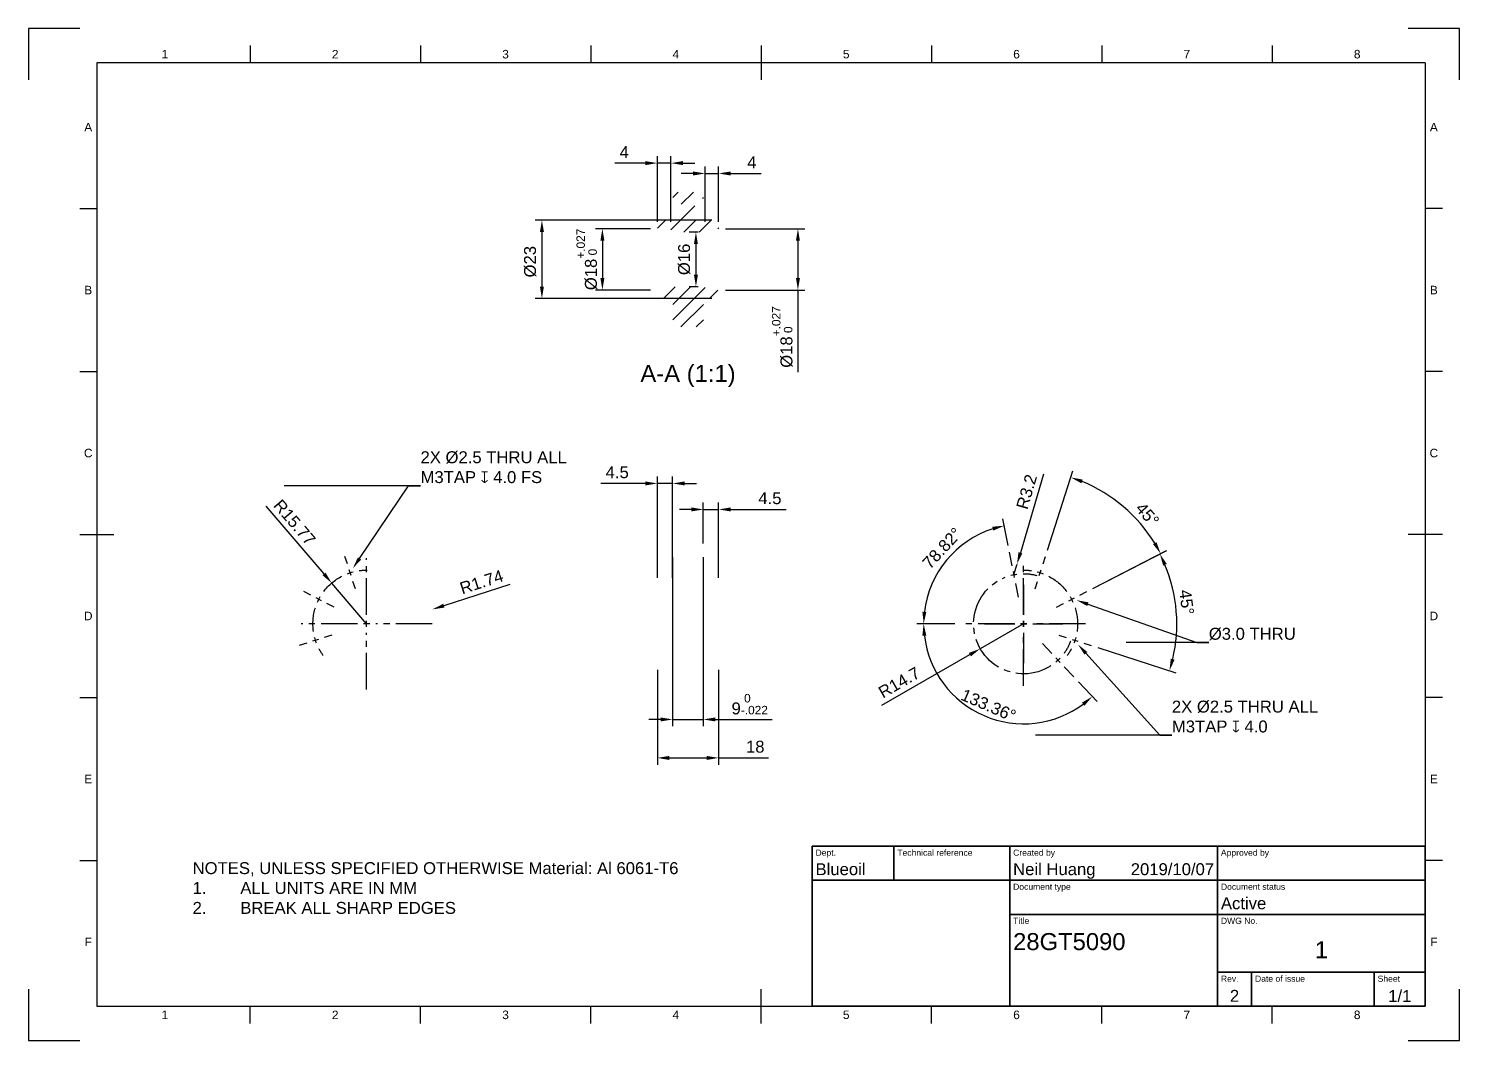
# Paper-space layout 'Sheet1' of a CAD drawing. Header units: millimetres. Extents: x 0 to 420, y 0 to 297.
import ezdxf
from ezdxf import colors
from ezdxf.entities.mleader import LeaderData, LeaderLine
from ezdxf.enums import TextEntityAlignment as Align
from ezdxf.math import Vec2, Vec3

# ---------------------------------------------------------------- set-up
doc = ezdxf.new("R2010")
doc.units = ezdxf.units.MM
doc.header["$LTSCALE"] = 0.75
doc.linetypes.add('CENTER2', pattern=[28.575, 19.05, -3.175, 3.175, -3.175])
for name, color, linetype, lineweight in [('Annotations', 7, 'Continuous', 25), ('Border', 7, 'Continuous', 25), ('Center Lines', 7, 'CENTER2', 25), ('Dimensions', 7, 'Continuous', 25), ('TitleBlock', 7, 'Continuous', 35), ('ハッチング', 7, 'Continuous', 25), ('注釈', 7, 'Continuous', 25)]:
    doc.layers.add(name, color=color, linetype=linetype, lineweight=lineweight)
doc.styles.add('FusionTitle', font='Arial Unicode.ttf')
doc.styles.get("Standard").update_dxf_attribs({"font": 'Arial.ttf'})
doc.dimstyles.new('ISO-25', dxfattribs={"dimtxt": 3.5, "dimasz": 3.5, "dimexe": 2, "dimexo": 2, "dimgap": 1.5, "dimtad": 1, "dimzin": 12, "dimdsep": 46, "dimtxsty": 'Standard', "dimcen": 0, "dimclrd": 256, "dimclre": 256, "dimclrt": 256, "dimazin": 3, "dimtp": 0.1, "dimtm": 0.1, "dimtfac": 0.714, "dimtmove": 0, "dimatfit": 3, "dimfxl": 1, "dimtzin": 12, "dimarcsym": 0})

# ---------------------------------------------------------------- blocks, each defined once
blk = doc.blocks.new('ISO_TITLEBLOCK')
at = {"layer": 'TitleBlock'}
for p, q in [((0, 47), (-180, 47)), ((-180, 47), (-180, 0)), ((-156, 37), (-156, 47)), ((-122, 0), (-122, 47)), ((-61, 0), (-61, 47)), ((0, 0), (0, 47)), ((-180, 37), (0, 37)), ((-122, 27), (0, 27)), ((-61, 10), (0, 10)), ((-51, 0), (-51, 10)), ((-15, 0), (-15, 10)), ((-180, 0), (0, 0))]:
    blk.add_line(p, q, dxfattribs=at)
at = {"layer": 'TitleBlock', "style": 'FusionTitle'}
for s, p in [('Dept.', (-179, 46)), ('Technical reference', (-155, 46)), ('Created by', (-121, 46)), ('Approved by', (-60, 46)), ('Document type', (-121, 36)), ('Document status', (-60, 36)), ('Title', (-121, 26)), ('DWG No.', (-60, 26)), ('Rev.', (-60, 9)), ('Date of issue', (-50, 9)), ('Sheet', (-14, 9))]:
    blk.add_text(s, height=1.8, dxfattribs=at).set_placement(p, align=Align.TOP_LEFT)
for tag, p, height in [('DEPT', (-179, 38.5), 3.5), ('TECHNICAL_REFERENCE', (-155, 38.5), 3.5), ('CREATED_BY', (-121, 38.5), 3.5), ('APPROVED_BY', (-60, 38.5), 3.5), ('DOCUMENT_TYPE', (-121, 28.5), 3.5), ('DOCUMENT_STATUS', (-60, 28.5), 3.5), ('TITLE_1', (-121, 16.5), 5), ('TITLE_2', (-121, 9), 5), ('TITLE_3', (-121, 1.5), 5), ('DATE_OF_ISSUE', (-50, 1.5), 3.5)]:
    blk.add_attdef(tag, p, '', height=height, dxfattribs=at)
for tag, p in [('CREATED_DATE', (-62, 38.5)), ('APPROVED_DATE', (-1, 38.5))]:
    blk.add_attdef(tag, text='', height=3.5, dxfattribs=at).set_placement(p, align=Align.RIGHT)
for tag, height, p in [('DRAWING_NUMBER', 5, (-30.5, 16.6)), ('REV', 3.5, (-56, 3.1)), ('SHEET', 3.5, (-7.5, 3.1))]:
    blk.add_attdef(tag, text='', height=height, dxfattribs=at).set_placement(p, align=Align.MIDDLE)
blk = doc.blocks.new('*D21')
at = {"layer": 'Defpoints', "color": 0, "transparency": 16777216}
for p in [(189.06, 143.89), (198.06, 143.89), (198.06, 94.21)]:
    blk.add_point(p, dxfattribs=at)
at = {"layer": 'Dimensions', "lineweight": -2, "transparency": 16777216}
for p, q in [((189.06, 141.89), (189.06, 92.21)), ((198.06, 141.89), (198.06, 92.21)), ((185.56, 94.21), (182.06, 94.21)), ((189.06, 94.21), (198.06, 94.21)), ((201.56, 94.21), (218.28, 94.21))]:
    blk.add_line(p, q, dxfattribs=at)
at = {"layer": 'Dimensions', "transparency": 16777216}
for points in [[(185.56, 94.79), (185.56, 93.62), (189.06, 94.21)], [(201.56, 94.79), (201.56, 93.62), (198.06, 94.21)]]:
    blk.add_solid(points, dxfattribs=at)
at = {"layer": 'Dimensions', "transparency": 16777216, "insert": (211.68, 98.67), "char_height": 3.5, "attachment_point": 5}
blk.add_mtext('9{\\H0.714x;\\S 0^ -.022;}', dxfattribs=at)
blk = doc.blocks.new('*D22')
at = {"layer": 'Defpoints', "color": 0, "transparency": 16777216}
for p in [(184.56, 110.79), (202.56, 110.79), (184.56, 82.92)]:
    blk.add_point(p, dxfattribs=at)
at = {"layer": 'Dimensions', "lineweight": -2, "transparency": 16777216}
for p, q in [((184.56, 108.79), (184.56, 80.92)), ((202.56, 108.79), (202.56, 80.92)), ((188.06, 82.92), (199.06, 82.92)), ((202.56, 82.92), (217.16, 82.92))]:
    blk.add_line(p, q, dxfattribs=at)
at = {"layer": 'Dimensions', "transparency": 16777216}
for points in [[(188.06, 83.5), (188.06, 82.33), (184.56, 82.92)], [(199.06, 83.5), (199.06, 82.33), (202.56, 82.92)]]:
    blk.add_solid(points, dxfattribs=at)
at = {"layer": 'Dimensions', "transparency": 16777216, "insert": (213.3, 86.19), "char_height": 3.5, "attachment_point": 5}
blk.add_mtext('18', dxfattribs=at)
blk = doc.blocks.new('*U25')
at = {"layer": 'Center Lines', "color": 0, "ltscale": 0.75, "transparency": 16777216}
for p, q in [((0, 2.68), (0, 11.5)), ((-11.5, 0), (-2.68, 0)), ((2.68, 0), (11.5, 0)), ((0, -11.5), (0, -2.68))]:
    blk.add_line(p, q, dxfattribs=at)
at = {"layer": 'Center Lines', "color": 0, "linetype": 'Continuous', "ltscale": 0.75, "transparency": 16777216}
for p, q in [((-0.89, 0), (0.89, 0)), ((0, -0.89), (0, 0.89))]:
    blk.add_line(p, q, dxfattribs=at)
blk = doc.blocks.new('*U27')
at = {"layer": 'Center Lines', "color": 0, "ltscale": 0.75, "transparency": 16777216}
for p, q in [((5.65, 17.57), (6.36, 19.78)), ((3.3, 10.26), (4.01, 12.47))]:
    blk.add_line(p, q, dxfattribs=at)
at = {"layer": 'Center Lines', "color": 0, "linetype": 'Continuous', "ltscale": 0.75, "transparency": 16777216}
blk.add_line((4.55, 14.17), (5.1, 15.87), dxfattribs=at)
at = {"layer": 'Center Lines', "color": 0, "ltscale": 0.75, "transparency": 16777216, "extrusion": (0, 0, -1)}
blk.add_arc((0, 0), 15.77, 89.5777, 98.0737, dxfattribs=at)
at = {"layer": 'Center Lines', "color": 0, "linetype": 'Continuous', "ltscale": 0.75, "transparency": 16777216, "extrusion": (0, 0, -1)}
blk.add_arc((0, 0), 15.77, 104.572, 111.0598, dxfattribs=at)
blk = doc.blocks.new('*U28')
at = {"layer": 'Center Lines', "color": 0, "ltscale": 0.75, "transparency": 16777216}
for p, q in [((16.41, 8.43), (18.48, 9.49)), ((9.58, 4.92), (11.65, 5.98))]:
    blk.add_line(p, q, dxfattribs=at)
at = {"layer": 'Center Lines', "color": 0, "linetype": 'Continuous', "ltscale": 0.75, "transparency": 16777216}
blk.add_line((13.24, 6.8), (14.83, 7.61), dxfattribs=at)
at = {"layer": 'Center Lines', "color": 0, "linetype": 'Continuous', "ltscale": 0.75, "transparency": 16777216, "extrusion": (0, 0, -1)}
blk.add_arc((0, 0), 15.77, 149.572, 156.0598, dxfattribs=at)
blk = doc.blocks.new('*U29')
at = {"layer": 'Center Lines', "color": 0, "ltscale": 0.75, "transparency": 16777216}
for p, q in [((10.26, -3.3), (12.47, -4.01)), ((17.57, -5.65), (19.78, -6.36))]:
    blk.add_line(p, q, dxfattribs=at)
at = {"layer": 'Center Lines', "color": 0, "linetype": 'Continuous', "ltscale": 0.75, "transparency": 16777216}
blk.add_line((14.17, -4.55), (15.87, -5.1), dxfattribs=at)
at = {"layer": 'Center Lines', "color": 0, "linetype": 'Continuous', "ltscale": 0.75, "transparency": 16777216, "extrusion": (0, 0, -1)}
blk.add_arc((0, 0), 15.77, 194.572, 201.0598, dxfattribs=at)
at = {"layer": 'Center Lines', "color": 0, "ltscale": 0.75, "transparency": 16777216, "extrusion": (0, 0, -1)}
blk.add_arc((0, 0), 15.77, 207.5581, 216.0541, dxfattribs=at)
blk = doc.blocks.new('*U26')
at = {"layer": 'Center Lines', "color": 0, "ltscale": 0.75, "transparency": 16777216, "extrusion": (0, 0, -1)}
for start, end in [(117.5581, 143.0737), (162.5581, 188.0737)]:
    blk.add_arc((0, 0), 15.77, start, end, dxfattribs=at)
at = {"layer": 'Center Lines', "color": 0, "ltscale": 0.75, "transparency": 16777216}
for name in ['*U27', '*U28', '*U29']:
    blk.add_blockref(name, (0, 0), dxfattribs=at)
blk = doc.blocks.new('*D30')
at = {"layer": 'Defpoints', "color": 0, "transparency": 16777216}
for p in [(316.61, 160.22), (297.78, 139.84), (298.5, 142.05), (308.55, 130.7), (310.62, 131.76)]:
    blk.add_point(p, dxfattribs=at)
at = {"layer": 'Dimensions', "lineweight": -2, "transparency": 16777216}
for p, q in [((299.11, 143.95), (306.57, 167.16)), ((312.4, 132.68), (334.08, 143.81))]:
    blk.add_line(p, q, dxfattribs=at)
blk.add_arc((292.14, 122.27), 45.15, 31.6267, 67.7415, dxfattribs=at)
at = {"layer": 'Dimensions', "transparency": 16777216}
for points in [[(309.04, 163.51), (309.44, 164.61), (305.95, 165.26)], [(331.09, 146.23), (330.08, 145.66), (332.3, 142.9)]]:
    blk.add_solid(points, dxfattribs=at)
at = {"layer": 'Dimensions', "transparency": 16777216, "insert": (328.41, 154.38), "char_height": 3.5, "attachment_point": 5, "rotation": 311.5224}
blk.add_mtext('45°', dxfattribs=at)
blk = doc.blocks.new('*D31')
at = {"layer": 'Defpoints', "color": 0, "transparency": 16777216}
for p in [(308.55, 130.7), (310.62, 131.76), (337, 120.07), (309.71, 116.63), (311.92, 115.92)]:
    blk.add_point(p, dxfattribs=at)
at = {"layer": 'Dimensions', "lineweight": -2, "transparency": 16777216}
for p, q in [((312.4, 132.68), (333.87, 143.71)), ((313.82, 115.3), (336.81, 107.92))]:
    blk.add_line(p, q, dxfattribs=at)
blk.add_arc((292.14, 122.27), 44.92, 346.6498, 22.7184, dxfattribs=at)
at = {"layer": 'Dimensions', "transparency": 16777216}
for points in [[(333.04, 139.37), (334.1, 139.87), (332.09, 142.79)], [(336.4, 111.74), (335.28, 112.06), (334.9, 108.53)]]:
    blk.add_solid(points, dxfattribs=at)
at = {"layer": 'Dimensions', "transparency": 16777216, "insert": (339.92, 128.64), "char_height": 3.5, "attachment_point": 5, "rotation": 277.5956}
blk.add_mtext('45°', dxfattribs=at)
blk = doc.blocks.new('*U33')
at = {"layer": 'Center Lines', "color": 0, "ltscale": 0.75, "transparency": 16777216}
for p, q in [((-3.37, 17.05), (-4.15, 20.99)), ((-1.55, 7.85), (-2.33, 11.79))]:
    blk.add_line(p, q, dxfattribs=at)
at = {"layer": 'Center Lines', "color": 0, "linetype": 'Continuous', "ltscale": 0.75, "transparency": 16777216}
blk.add_line((-2.68, 13.54), (-3.02, 15.3), dxfattribs=at)
at = {"layer": 'Center Lines', "color": 0, "linetype": 'Continuous', "ltscale": 0.75, "transparency": 16777216, "extrusion": (0, 0, -1)}
blk.add_arc((0, 0), 14.7, 75.3361, 82.2981, dxfattribs=at)
at = {"layer": 'Center Lines', "color": 0, "ltscale": 0.75, "transparency": 16777216, "extrusion": (0, 0, -1)}
blk.add_arc((0, 0), 14.7, 89.2731, 105.163, dxfattribs=at)
blk = doc.blocks.new('*U34')
at = {"layer": 'Center Lines', "color": 0, "ltscale": 0.75, "transparency": 16777216}
for p, q in [((5.49, -5.82), (8.25, -8.74)), ((11.93, -12.63), (14.69, -15.56))]:
    blk.add_line(p, q, dxfattribs=at)
at = {"layer": 'Center Lines', "color": 0, "linetype": 'Continuous', "ltscale": 0.75, "transparency": 16777216}
blk.add_line((9.48, -10.04), (10.71, -11.34), dxfattribs=at)
at = {"layer": 'Center Lines', "color": 0, "ltscale": 0.75, "transparency": 16777216, "extrusion": (0, 0, -1)}
blk.add_arc((0, 0), 14.7, 200.2899, 216.1798, dxfattribs=at)
at = {"layer": 'Center Lines', "color": 0, "linetype": 'Continuous', "ltscale": 0.75, "transparency": 16777216, "extrusion": (0, 0, -1)}
blk.add_arc((0, 0), 14.7, 223.1548, 230.1168, dxfattribs=at)
blk = doc.blocks.new('*U36')
at = {"layer": 'Center Lines', "color": 0, "ltscale": 0.75, "transparency": 16777216}
for p, q in [((0, 2.68), (0, 18.2)), ((-2.68, 0), (-18.2, 0)), ((18.2, 0), (2.68, 0)), ((0, -18.2), (0, -2.68))]:
    blk.add_line(p, q, dxfattribs=at)
at = {"layer": 'Center Lines', "color": 0, "linetype": 'Continuous', "ltscale": 0.75, "transparency": 16777216}
for p, q in [((0.89, 0), (-0.89, 0)), ((0, -0.89), (0, 0.89))]:
    blk.add_line(p, q, dxfattribs=at)
blk = doc.blocks.new('*U32')
at = {"layer": 'Center Lines', "color": 0, "ltscale": 0.75, "transparency": 16777216, "extrusion": (0, 0, -1)}
blk.add_arc((0, 0), 14.7, 237.0918, 68.3611, dxfattribs=at)
at = {"layer": 'Center Lines', "color": 0, "ltscale": 0.75, "transparency": 16777216}
for name in ['*U36', '*U33', '*U34']:
    blk.add_blockref(name, (0, 0), dxfattribs=at)
blk = doc.blocks.new('*D35')
at = {"layer": 'Defpoints', "color": 0, "transparency": 16777216}
for p in [(292.09, 122.29), (279.34, 114.97)]:
    blk.add_point(p, dxfattribs=at)
at = {"layer": 'Dimensions', "lineweight": -2, "transparency": 16777216}
for p, q in [((292.09, 122.29), (279.34, 114.97)), ((250.47, 98.4), (276.31, 113.23))]:
    blk.add_line(p, q, dxfattribs=at)
at = {"layer": 'Dimensions', "transparency": 16777216}
blk.add_solid([(276.02, 113.74), (276.6, 112.73), (279.34, 114.97)], dxfattribs=at)
at = {"layer": 'Dimensions', "transparency": 16777216, "insert": (255.56, 105.07), "char_height": 3.5, "attachment_point": 5, "rotation": 29.8561}
blk.add_mtext('R14.7', dxfattribs=at)
blk = doc.blocks.new('*D37')
at = {"layer": 'Defpoints', "color": 0, "transparency": 16777216}
for p in [(287.94, 143.29), (288.72, 139.34), (265.77, 135.28), (273.89, 122.29), (289.41, 122.29)]:
    blk.add_point(p, dxfattribs=at)
at = {"layer": 'Dimensions', "lineweight": -2, "transparency": 16777216}
for p, q in [((287.55, 145.25), (286.01, 153.05)), ((271.89, 122.29), (260.74, 122.29))]:
    blk.add_line(p, q, dxfattribs=at)
blk.add_arc((292.09, 122.29), 29.35, 108.0194, 173.1635, dxfattribs=at)
at = {"layer": 'Dimensions', "transparency": 16777216}
for points in [[(282.87, 150.77), (283.16, 149.64), (286.4, 151.09)], [(263.53, 125.75), (262.37, 125.82), (262.74, 122.29)]]:
    blk.add_solid(points, dxfattribs=at)
at = {"layer": 'Dimensions', "transparency": 16777216, "insert": (268.16, 144.49), "char_height": 3.5, "attachment_point": 5, "rotation": 47.1443}
blk.add_mtext('78.82°', dxfattribs=at)
blk = doc.blocks.new('*D38')
at = {"layer": 'Defpoints', "color": 0, "transparency": 16777216}
for p in [(273.89, 122.29), (289.41, 122.29), (304.02, 109.66), (306.79, 106.73), (271.13, 101.73)]:
    blk.add_point(p, dxfattribs=at)
at = {"layer": 'Dimensions', "lineweight": -2, "transparency": 16777216}
for p, q in [((271.89, 122.29), (260.73, 122.29)), ((308.16, 105.28), (313.63, 99.49))]:
    blk.add_line(p, q, dxfattribs=at)
blk.add_arc((292.09, 122.29), 29.36, 186.8333, 306.5309, dxfattribs=at)
at = {"layer": 'Dimensions', "transparency": 16777216}
for points in [[(262.35, 118.76), (263.52, 118.83), (262.73, 122.29)], [(309.2, 99.14), (309.95, 98.25), (312.25, 100.94)]]:
    blk.add_solid(points, dxfattribs=at)
at = {"layer": 'Dimensions', "transparency": 16777216, "insert": (281.77, 98.35), "char_height": 3.5, "attachment_point": 5, "rotation": 336.6821}
blk.add_mtext('133.36°', dxfattribs=at)
blk = doc.blocks.new('*D39')
at = {"layer": 'Defpoints', "color": 0, "transparency": 16777216}
for p in [(290.14, 139.78), (289.24, 136.71)]:
    blk.add_point(p, dxfattribs=at)
at = {"layer": 'Dimensions', "lineweight": -2, "transparency": 16777216}
for p, q in [((297.9, 166.21), (291.13, 143.14)), ((289.24, 136.71), (290.14, 139.78))]:
    blk.add_line(p, q, dxfattribs=at)
at = {"layer": 'Dimensions', "transparency": 16777216}
blk.add_solid([(290.57, 143.31), (291.69, 142.98), (290.14, 139.78)], dxfattribs=at)
at = {"layer": 'Dimensions', "transparency": 16777216, "insert": (292.97, 161.04), "char_height": 3.5, "attachment_point": 5, "rotation": 73.6406}
blk.add_mtext('R3.2', dxfattribs=at)
blk = doc.blocks.new('*D40')
at = {"layer": 'Defpoints', "color": 0, "transparency": 16777216}
for p in [(202.56, 155.86), (198.06, 143.89), (202.56, 133.79)]:
    blk.add_point(p, dxfattribs=at)
at = {"layer": 'Dimensions', "lineweight": -2, "transparency": 16777216}
for p, q in [((194.56, 155.86), (191.06, 155.86)), ((198.06, 145.89), (198.06, 157.86)), ((198.06, 155.86), (202.56, 155.86)), ((202.56, 135.79), (202.56, 157.86)), ((206.06, 155.86), (222.38, 155.86))]:
    blk.add_line(p, q, dxfattribs=at)
at = {"layer": 'Dimensions', "transparency": 16777216}
for points in [[(194.56, 156.44), (194.56, 155.28), (198.06, 155.86)], [(206.06, 156.44), (206.06, 155.28), (202.56, 155.86)]]:
    blk.add_solid(points, dxfattribs=at)
at = {"layer": 'Dimensions', "transparency": 16777216, "insert": (217.61, 159.14), "char_height": 3.5, "attachment_point": 5}
blk.add_mtext('4.5', dxfattribs=at)
blk = doc.blocks.new('ISO_A3_SHEET')
at = {"layer": 'Border'}
for p, q in [((15, 297), (0, 297)), ((0, 297), (0, 282)), ((420, 297), (405, 297)), ((420, 282), (420, 297)), ((65, 292), (65, 287)), ((115, 292), (115, 287)), ((165, 292), (165, 287)), ((215, 292), (215, 282)), ((265, 292), (265, 287)), ((315, 292), (315, 287)), ((365, 292), (365, 287)), ((410, 287), (20, 287)), ((20, 287), (20, 10)), ((410, 287), (410, 10)), ((15, 244.16666), (20, 244.16666)), ((415, 244.16666), (410, 244.16666)), ((15, 196.33333), (20, 196.33333)), ((415, 196.33333), (410, 196.33333)), ((15, 148.5), (25, 148.5)), ((415, 148.5), (405, 148.5)), ((15, 100.66667), (20, 100.66667)), ((415, 100.66667), (410, 100.66667)), ((15, 52.83334), (20, 52.83334)), ((415, 52.83334), (410, 52.83334)), ((0, 15), (0, 0)), ((215, 5), (215, 15)), ((420, 0), (420, 15)), ((20, 10), (410, 10)), ((65, 5), (65, 10)), ((115, 5), (115, 10)), ((165, 5), (165, 10)), ((265, 5), (265, 10)), ((315, 5), (315, 10)), ((365, 5), (365, 10)), ((0, 0), (15, 0)), ((405, 0), (420, 0))]:
    blk.add_line(p, q, dxfattribs=at)
at = {"layer": 'Border', "style": 'FusionTitle'}
for s, p in [('1', (40, 289.5)), ('2', (90, 289.5)), ('3', (140, 289.5)), ('4', (190, 289.5)), ('5', (240, 289.5)), ('6', (290, 289.5)), ('7', (340, 289.5)), ('8', (390, 289.5)), ('A', (17.5, 268.08333)), ('A', (412.5, 268.08333)), ('B', (17.5, 220.25)), ('B', (412.5, 220.25)), ('C', (17.5, 172.41667)), ('C', (412.5, 172.41667)), ('D', (17.5, 124.58334)), ('D', (412.5, 124.58334)), ('E', (17.5, 76.75001)), ('E', (412.5, 76.75001)), ('F', (17.5, 28.91668)), ('F', (412.5, 28.91668)), ('1', (40, 7.5)), ('2', (90, 7.5)), ('3', (140, 7.5)), ('4', (190, 7.5)), ('5', (240, 7.5)), ('6', (290, 7.5)), ('7', (340, 7.5)), ('8', (390, 7.5))]:
    blk.add_text(s, height=2.5, dxfattribs=at).set_placement(p, align=Align.MIDDLE)
blk = doc.blocks.new('*U44')
at = {"layer": 'Center Lines', "color": 0, "ltscale": 0.75, "transparency": 16777216}
for p, q in [((-5.65, 17.57), (-6.36, 19.78)), ((-3.3, 10.26), (-4.01, 12.47))]:
    blk.add_line(p, q, dxfattribs=at)
at = {"layer": 'Center Lines', "color": 0, "linetype": 'Continuous', "ltscale": 0.75, "transparency": 16777216}
blk.add_line((-4.55, 14.17), (-5.1, 15.87), dxfattribs=at)
at = {"layer": 'Center Lines', "color": 0, "linetype": 'Continuous', "ltscale": 0.75, "transparency": 16777216, "extrusion": (-1.00974e-28, -1.92674e-72, -1)}
blk.add_arc((0, 0), 15.77, 68.9402, 75.428, dxfattribs=at)
at = {"layer": 'Center Lines', "color": 0, "ltscale": 0.75, "transparency": 16777216, "extrusion": (-1.00974e-28, -1.92674e-72, -1)}
blk.add_arc((0, 0), 15.77, 81.9263, 90.4223, dxfattribs=at)
blk = doc.blocks.new('*U45')
at = {"layer": 'Center Lines', "color": 0, "ltscale": 0.75, "transparency": 16777216}
for p, q in [((-16.41, 8.43), (-18.48, 9.49)), ((-9.58, 4.92), (-11.65, 5.98))]:
    blk.add_line(p, q, dxfattribs=at)
at = {"layer": 'Center Lines', "color": 0, "linetype": 'Continuous', "ltscale": 0.75, "transparency": 16777216}
blk.add_line((-13.24, 6.8), (-14.83, 7.61), dxfattribs=at)
at = {"layer": 'Center Lines', "color": 0, "linetype": 'Continuous', "ltscale": 0.75, "transparency": 16777216, "extrusion": (-1.00974e-28, -1.92674e-72, -1)}
blk.add_arc((0, 0), 15.77, 23.9402, 30.428, dxfattribs=at)
blk = doc.blocks.new('*U46')
at = {"layer": 'Center Lines', "color": 0, "ltscale": 0.75, "transparency": 16777216}
for p, q in [((-10.26, -3.3), (-12.47, -4.01)), ((-17.57, -5.65), (-19.78, -6.36))]:
    blk.add_line(p, q, dxfattribs=at)
at = {"layer": 'Center Lines', "color": 0, "linetype": 'Continuous', "ltscale": 0.75, "transparency": 16777216}
blk.add_line((-14.17, -4.55), (-15.87, -5.1), dxfattribs=at)
at = {"layer": 'Center Lines', "color": 0, "linetype": 'Continuous', "ltscale": 0.75, "transparency": 16777216, "extrusion": (-1.00974e-28, -1.92674e-72, -1)}
blk.add_arc((0, 0), 15.77, 338.9402, 345.428, dxfattribs=at)
at = {"layer": 'Center Lines', "color": 0, "ltscale": 0.75, "transparency": 16777216, "extrusion": (-1.00974e-28, -1.92674e-72, -1)}
blk.add_arc((0, 0), 15.77, 323.9459, 332.4419, dxfattribs=at)
blk = doc.blocks.new('*U47')
at = {"layer": 'Center Lines', "color": 0, "ltscale": 0.75, "transparency": 16777216}
for p, q in [((0, 2.68), (0, 19.27)), ((-2.68, 0), (-19.27, 0)), ((19.27, 0), (2.68, 0)), ((0, -19.27), (0, -2.68))]:
    blk.add_line(p, q, dxfattribs=at)
at = {"layer": 'Center Lines', "color": 0, "linetype": 'Continuous', "ltscale": 0.75, "transparency": 16777216}
for p, q in [((0.89, 0), (-0.89, 0)), ((0, -0.89), (0, 0.89))]:
    blk.add_line(p, q, dxfattribs=at)
blk = doc.blocks.new('*U43')
at = {"layer": 'Center Lines', "color": 0, "ltscale": 0.75, "transparency": 16777216, "extrusion": (-1.00974e-28, -1.92674e-72, -1)}
for start, end in [(36.9263, 62.4419), (351.9263, 17.4419)]:
    blk.add_arc((0, 0), 15.77, start, end, dxfattribs=at)
at = {"layer": 'Center Lines', "color": 0, "ltscale": 0.75, "transparency": 16777216}
for name in ['*U47', '*U44', '*U45', '*U46']:
    blk.add_blockref(name, (0, 0), dxfattribs=at)
blk = doc.blocks.new('*D48')
at = {"layer": 'Defpoints', "color": 0, "transparency": 16777216}
for p in [(120.21, 127.06), (121.86, 127.59)]:
    blk.add_point(p, dxfattribs=at)
at = {"layer": 'Dimensions', "lineweight": -2, "transparency": 16777216}
blk.add_line((141.28, 133.86), (121.88, 127.6), dxfattribs=at)
at = {"layer": 'Dimensions', "transparency": 16777216}
blk.add_solid([(121.7, 128.16), (122.06, 127.05), (118.55, 126.53)], dxfattribs=at)
at = {"layer": 'Dimensions', "transparency": 16777216, "insert": (132.95, 134.58), "char_height": 3.5, "attachment_point": 5, "rotation": 17.8748}
blk.add_mtext('R1.74', dxfattribs=at)
blk = doc.blocks.new('*D49')
at = {"layer": 'Defpoints', "color": 0, "transparency": 16777216}
for p in [(88.97, 134.26), (99.23, 122.27)]:
    blk.add_point(p, dxfattribs=at)
at = {"layer": 'Dimensions', "lineweight": -2, "transparency": 16777216}
for p, q in [((69.67, 156.82), (86.7, 136.92)), ((99.23, 122.27), (88.97, 134.26))]:
    blk.add_line(p, q, dxfattribs=at)
at = {"layer": 'Dimensions', "transparency": 16777216}
blk.add_solid([(87.14, 137.3), (86.26, 136.54), (88.97, 134.26)], dxfattribs=at)
at = {"layer": 'Dimensions', "transparency": 16777216, "insert": (78.07, 152.04), "char_height": 3.5, "attachment_point": 5, "rotation": 310.549}
blk.add_mtext('R15.77', dxfattribs=at)
blk = doc.blocks.new('*D53')
at = {"layer": 'Defpoints', "color": 0, "transparency": 16777216}
for p in [(202.56, 238.25), (202.56, 220.25), (225.83, 220.25)]:
    blk.add_point(p, dxfattribs=at)
at = {"layer": 'Dimensions', "lineweight": -2, "transparency": 16777216}
for p, q in [((204.56, 238.25), (227.83, 238.25)), ((225.83, 234.75), (225.83, 223.75)), ((204.56, 220.25), (227.83, 220.25)), ((225.83, 220.25), (225.83, 196.2))]:
    blk.add_line(p, q, dxfattribs=at)
at = {"layer": 'Dimensions', "transparency": 16777216}
for points in [[(225.25, 234.75), (226.41, 234.75), (225.83, 238.25)], [(225.25, 223.75), (226.41, 223.75), (225.83, 220.25)]]:
    blk.add_solid(points, dxfattribs=at)
at = {"layer": 'Dimensions', "transparency": 16777216, "insert": (221.27, 206.47), "char_height": 3.5, "attachment_point": 5, "rotation": 90}
blk.add_mtext('Ø18{\\H0.714x;\\S+.027^  0;}', dxfattribs=at)
blk = doc.blocks.new('*D54')
at = {"layer": 'Defpoints', "color": 0, "transparency": 16777216}
for p in [(184.56, 238.25), (168.43, 220.25), (184.56, 220.25)]:
    blk.add_point(p, dxfattribs=at)
at = {"layer": 'Dimensions', "lineweight": -2, "transparency": 16777216}
for p, q in [((182.56, 238.25), (166.43, 238.25)), ((168.43, 234.75), (168.43, 223.75)), ((182.56, 220.25), (166.43, 220.25))]:
    blk.add_line(p, q, dxfattribs=at)
at = {"layer": 'Dimensions', "transparency": 16777216}
for points in [[(167.85, 234.75), (169.01, 234.75), (168.43, 238.25)], [(167.85, 223.75), (169.01, 223.75), (168.43, 220.25)]]:
    blk.add_solid(points, dxfattribs=at)
at = {"layer": 'Dimensions', "transparency": 16777216, "insert": (163.87, 229.25), "char_height": 3.5, "attachment_point": 5, "rotation": 90}
blk.add_mtext('Ø18{\\H0.714x;\\S+.027^  0;}', dxfattribs=at)
blk = doc.blocks.new('*D55')
at = {"layer": 'Defpoints', "color": 0, "transparency": 16777216}
for p in [(202.56, 240.79), (150.68, 217.79), (202.56, 217.79)]:
    blk.add_point(p, dxfattribs=at)
at = {"layer": 'Dimensions', "lineweight": -2, "transparency": 16777216}
for p, q in [((200.56, 240.79), (148.68, 240.79)), ((150.68, 237.29), (150.68, 221.29)), ((200.56, 217.79), (148.68, 217.79))]:
    blk.add_line(p, q, dxfattribs=at)
at = {"layer": 'Dimensions', "transparency": 16777216}
for points in [[(150.1, 237.29), (151.27, 237.29), (150.68, 240.79)], [(150.1, 221.29), (151.27, 221.29), (150.68, 217.79)]]:
    blk.add_solid(points, dxfattribs=at)
at = {"layer": 'Dimensions', "transparency": 16777216, "insert": (147.25, 228.58), "char_height": 3.5, "attachment_point": 5, "rotation": 90}
blk.add_mtext('%%C23', dxfattribs=at)
blk = doc.blocks.new('*D56')
at = {"layer": 'Defpoints', "color": 0, "transparency": 16777216}
for p in [(184.56, 163.49), (184.56, 133.79), (189.06, 133.79)]:
    blk.add_point(p, dxfattribs=at)
at = {"layer": 'Dimensions', "lineweight": -2, "transparency": 16777216}
for p, q in [((184.56, 135.79), (184.56, 165.49)), ((189.06, 135.79), (189.06, 165.49)), ((181.06, 163.49), (168.02, 163.49)), ((189.06, 163.49), (184.56, 163.49)), ((192.56, 163.49), (196.06, 163.49))]:
    blk.add_line(p, q, dxfattribs=at)
at = {"layer": 'Dimensions', "transparency": 16777216}
for points in [[(181.06, 164.07), (181.06, 162.91), (184.56, 163.49)], [(192.56, 164.07), (192.56, 162.91), (189.06, 163.49)]]:
    blk.add_solid(points, dxfattribs=at)
at = {"layer": 'Dimensions', "transparency": 16777216, "insert": (172.79, 166.76), "char_height": 3.5, "attachment_point": 5}
blk.add_mtext('4.5', dxfattribs=at)
blk = doc.blocks.new('*D57')
at = {"layer": 'Defpoints', "color": 0, "transparency": 16777216}
for p in [(188.56, 257.52), (184.56, 238.25), (188.56, 238.25)]:
    blk.add_point(p, dxfattribs=at)
at = {"layer": 'Dimensions', "lineweight": -2, "transparency": 16777216}
for p, q in [((181.06, 257.52), (172.13, 257.52)), ((184.56, 240.25), (184.56, 259.52)), ((188.56, 257.52), (184.56, 257.52)), ((188.56, 240.25), (188.56, 259.52)), ((192.06, 257.52), (195.56, 257.52))]:
    blk.add_line(p, q, dxfattribs=at)
at = {"layer": 'Dimensions', "transparency": 16777216}
for points in [[(181.06, 258.11), (181.06, 256.94), (184.56, 257.52)], [(192.06, 258.11), (192.06, 256.94), (188.56, 257.52)]]:
    blk.add_solid(points, dxfattribs=at)
at = {"layer": 'Dimensions', "transparency": 16777216, "insert": (174.85, 260.77), "char_height": 3.5, "attachment_point": 5}
blk.add_mtext('4', dxfattribs=at)
blk = doc.blocks.new('*D58')
at = {"layer": 'Defpoints', "color": 0, "transparency": 16777216}
for p in [(198.56, 237.25), (195.89, 221.25), (198.56, 221.25)]:
    blk.add_point(p, dxfattribs=at)
at = {"layer": 'Dimensions', "lineweight": -2, "transparency": 16777216}
for p, q in [((196.56, 237.25), (193.89, 237.25)), ((195.89, 233.75), (195.89, 224.75)), ((196.56, 221.25), (193.89, 221.25))]:
    blk.add_line(p, q, dxfattribs=at)
at = {"layer": 'Dimensions', "transparency": 16777216}
for points in [[(195.31, 233.75), (196.47, 233.75), (195.89, 237.25)], [(195.31, 224.75), (196.47, 224.75), (195.89, 221.25)]]:
    blk.add_solid(points, dxfattribs=at)
at = {"layer": 'Dimensions', "transparency": 16777216, "insert": (192.46, 229.25), "char_height": 3.5, "attachment_point": 5, "rotation": 90}
blk.add_mtext('%%C16', dxfattribs=at)
blk = doc.blocks.new('*D59')
at = {"layer": 'Defpoints', "color": 0, "transparency": 16777216}
for p in [(202.56, 254.48), (198.56, 238.25), (202.56, 238.25)]:
    blk.add_point(p, dxfattribs=at)
at = {"layer": 'Dimensions', "lineweight": -2, "transparency": 16777216}
for p, q in [((198.56, 240.25), (198.56, 256.48)), ((202.56, 240.25), (202.56, 256.48)), ((195.06, 254.48), (191.56, 254.48)), ((198.56, 254.48), (202.56, 254.48)), ((206.06, 254.48), (215, 254.48))]:
    blk.add_line(p, q, dxfattribs=at)
at = {"layer": 'Dimensions', "transparency": 16777216}
for points in [[(195.06, 255.06), (195.06, 253.89), (198.56, 254.48)], [(206.06, 255.06), (206.06, 253.89), (202.56, 254.48)]]:
    blk.add_solid(points, dxfattribs=at)
at = {"layer": 'Dimensions', "transparency": 16777216, "insert": (212.28, 257.73), "char_height": 3.5, "attachment_point": 5}
blk.add_mtext('4', dxfattribs=at)

psp = doc.layouts.new('Sheet1')

# ---------------------------------------------------------------- hatches: boundary and pattern name
at = {"layer": 'ハッチング'}
h = psp.add_hatch(dxfattribs=at)
h.set_pattern_fill('ANSI31', color=256, style=0)
h.paths.add_polyline_path([(198.5648, 238.247), (202.5648, 238.247), (202.5648, 240.7946), (195.5648, 240.7946), (195.5648, 247.1946), (198.0648, 247.1946), (198.0648, 249.0271), (189.0648, 249.0271), (189.0648, 247.1946), (191.5648, 247.1946), (191.5648, 240.7946), (184.5648, 240.7946), (184.5648, 238.247), (188.5648, 238.247), (188.5648, 237.247), (198.5648, 237.247)], flags=0)
h.paths.add_polyline_path([(202.5648, 220.247), (198.5648, 220.247), (198.5648, 221.247), (188.5648, 221.247), (188.5648, 220.247), (184.5648, 220.247), (184.5648, 217.7946), (189.0648, 217.7946), (189.0648, 209.4669), (198.0648, 209.4669), (198.0648, 217.7946), (202.5648, 217.7946)], flags=0)

# ---------------------------------------------------------------- block references
at = {"layer": 'Border'}
psp.add_blockref('ISO_A3_SHEET', (0, 0), dxfattribs=at)
at = {"layer": 'Center Lines', "ltscale": 0.75}
for name, p in [('*U32', (292.0914, 122.2926)), ('*U43', (99.2285, 122.2719)), ('*U26', (292.139, 122.2719)), ('*U25', (292.139, 122.2719))]:
    psp.add_blockref(name, p, dxfattribs=at)
at = {"layer": 'TitleBlock'}
psp.add_blockref('ISO_TITLEBLOCK', (410, 10), dxfattribs=at).add_auto_attribs({'REV': '2', 'DOCUMENT_STATUS': 'Active ', 'CREATED_DATE': '2019/10/07', 'SHEET': '1/1', 'DRAWING_NUMBER': '1', 'TITLE_1': '28GT5090', 'CREATED_BY': 'Neil Huang', 'DEPT': 'Blueoil'})

# ---------------------------------------------------------------- texts
at = {"layer": 'Annotations', "insert": (48.1404, 52.3143), "char_height": 3.5, "attachment_point": 1}
psp.add_mtext_dynamic_manual_height_columns('NOTES, UNLESS SPECIFIED OTHERWISE Material: Al 6061-T6\\P1.^IALL UNITS ARE IN MM\\P2.^IBREAK ALL SHARP EDGES', width=148.120532, gutter_width=17.5, heights=[0], dxfattribs=at)
at = {"layer": '注釈', "insert": (193.5648, 191.7615), "char_height": 5, "width": 30.126194, "attachment_point": 8}
psp.add_mtext('A-A (1:1)', dxfattribs=at)

# ---------------------------------------------------------------- dimensions: what is measured, and where the dimension line sits
at = {"layer": 'Dimensions'}
for base, p1, p2, angle, override, picture, middle in [((188.5648, 257.5231), (184.5648, 238.247), (188.5648, 238.247), 0, {"dimlfac": -1}, '*D57', (174.8472, 257.5231)), ((198.0648, 94.2062), (189.0648, 143.8864), (198.0648, 143.8864), 0, {"dimgap": 1.5, "dimdec": 3, "dimlfac": -1, "dimpost": '', "dimtol": 1, "dimlim": 0, "dimtp": 0, "dimtm": 0.022, "dimtdec": 3}, '*D21', (211.6826, 94.2062)), ((184.5648, 82.9162), (202.5648, 110.7926), (184.5648, 110.7926), 180, {"dimlfac": -1, "dimtp": -0.02, "dimtm": 0.05}, '*D22', (213.2967, 82.9162))]:
    dim = psp.add_linear_dim(base=base, p1=p1, p2=p2, angle=angle, dimstyle='ISO-25', override=override, dxfattribs=at)
    dim.commit()
    dim.dimension.update_dxf_attribs({"geometry": picture, "text_midpoint": middle, "dimtype": 161})
dim = psp.add_linear_dim(base=(202.5648, 254.4753), p1=(198.5648, 238.247), p2=(202.5648, 238.247), dimstyle='ISO-25', override={"dimlfac": -1, "dimclrd": 256, "dimclre": 256}, dxfattribs=at)
dim.commit()
dim.dimension.update_dxf_attribs({"geometry": '*D59', "text_midpoint": (212.2824, 257.7253)})
for base, p1, p2, angle, override, picture, middle, dimtype in [((150.6843, 217.7946), (202.5648, 240.7946), (202.5648, 217.7946), 90, {"dimlfac": -1}, '*D55', (150.6843, 228.5782), 160), ((168.4315, 220.247), (184.5648, 238.247), (184.5648, 220.247), 270, {"dimdec": 3, "dimlfac": -1, "dimtol": 1, "dimtp": 0.027, "dimtm": 0, "dimtdec": 3}, '*D54', (168.4315, 229.247), 161), ((195.8904, 221.247), (198.5648, 237.247), (198.5648, 221.247), 270, {"dimlfac": -1}, '*D58', (195.8904, 229.247), 161), ((225.829, 220.247), (202.5648, 238.247), (202.5648, 220.247), 90, {"dimdec": 3, "dimlfac": -1, "dimtol": 1, "dimtp": 0.027, "dimtm": 0, "dimtdec": 3}, '*D53', (225.829, 206.4731), 160)]:
    dim = psp.add_linear_dim(base=base, p1=p1, p2=p2, angle=angle, text='%%C<>', dimstyle='ISO-25', override=override, dxfattribs=at)
    dim.commit()
    dim.dimension.update_dxf_attribs({"geometry": picture, "text_midpoint": middle, "dimtype": dimtype})
dim = psp.add_aligned_dim(p1=(189.0648, 133.7926), p2=(184.5648, 133.7926), distance=-29.6985, dimstyle='ISO-25', override={"dimlfac": -1, "dimclrd": 256, "dimclre": 256}, dxfattribs=at)
dim.commit()
dim.dimension.update_dxf_attribs({"geometry": '*D56', "text_midpoint": (172.794, 166.765)})
for center, mpoint, override, picture, middle in [((289.2405, 136.7135), (290.1418, 139.784), {"dimlfac": -1, "dimse1": 1}, '*D39', (296.1101, 160.1159)), ((99.2285, 122.2719), (88.9737, 134.2579), {"dimlfac": -1, "dimse1": 1, "dimclrd": 256, "dimclre": 256}, '*D49', (75.578, 149.9152)), ((120.2089, 127.0605), (121.8649, 127.5946), {"dimlfac": -1, "dimse1": 1}, '*D48', (133.9464, 131.491)), ((292.0914, 122.2926), (279.3424, 114.9746), {"dimdec": 3, "dimlfac": -1, "dimse1": 1, "dimtdec": 3}, '*D35', (257.177, 102.2515))]:
    dim = psp.add_radius_dim(center=center, mpoint=mpoint, dimstyle='ISO-25', override=override, dxfattribs=at)
    dim.commit()
    dim.dimension.update_dxf_attribs({"geometry": picture, "text_midpoint": middle, "dimtype": 164})
for base, line1, line2, picture, middle in [((316.608, 160.2172), ((308.5538, 130.7022), (310.6185, 131.7626)), ((297.7849, 139.84), (298.4951, 142.0498)), '*D30', (325.9431, 152.2028)), ((265.7729, 135.2843), ((289.4125, 122.2926), (273.8914, 122.2926)), ((288.7209, 139.3416), (287.9411, 143.2863)), '*D37', (270.5755, 142.2555)), ((337.002, 120.0652), ((309.7072, 116.626), (311.9169, 115.9158)), ((308.5538, 130.7022), (310.6185, 131.7626)), '*D31', (336.6621, 128.2091))]:
    dim = psp.add_angular_dim_2l(base=base, line1=line1, line2=line2, dimstyle='ISO-25', dxfattribs=at)
    dim.commit()
    dim.dimension.update_dxf_attribs({"geometry": picture, "text_midpoint": middle, "dimtype": 162})
dim = psp.add_linear_dim(base=(202.5648, 155.8611), p1=(198.0648, 143.8864), p2=(202.5648, 133.7926), dimstyle='ISO-25', override={"dimlfac": -1}, dxfattribs=at)
dim.commit()
dim.dimension.update_dxf_attribs({"geometry": '*D40', "text_midpoint": (217.6064, 155.8611), "dimtype": 160})
dim = psp.add_angular_dim_2l(base=(271.13115, 101.72758), line1=((289.4125, 122.29264), (273.89141, 122.29264)), line2=((304.02435, 109.65811), (306.78536, 106.73476)), dimstyle='ISO-25', dxfattribs=at)
dim.commit()
dim.dimension.update_dxf_attribs({"geometry": '*D38', "text_midpoint": (281.77064, 98.34868)})

# ---------------------------------------------------------------- leaders
at = {"layer": 'Annotations'}
ml = psp.add_multileader_mtext('Standard', dxfattribs=at)
ml.set_content('2X %%C2.5 {\\fArial|b0|i0|c0|p0;THRU }ALL\\PM3TAP {\\Famgdt|c0;x\\fArial|b0|i0|c0|p0; }4.0 FS', color=256)
ml.set_leader_properties()
ml.build(insert=Vec2(0, 0))
ml.multileader.update_dxf_attribs({"text_left_attachment_type": 5, "text_right_attachment_type": 5, "dogleg_length": 3.5, "arrow_head_size": 3.5})
ctx = ml.context
ctx.base_point, ctx.char_height, ctx.arrow_head_size, ctx.landing_gap_size, ctx.plane_origin = Vec3(115.0474, 162.7374), 3.5, 3.5, 0, Vec3(76.0859, 172.8506)
ctx.left_attachment, ctx.right_attachment = 5, 5
notes = []
notes.append((ctx, [(0, (1, 1, 0), (111.5474, 162.7374), (1, 0), 3.5, [(0, [(95.1804, 138.572)], 0, [])])]))
ctx.mtext.insert, ctx.mtext.flow_direction = Vec3(115.0474, 172.9331), 5
ml = psp.add_multileader_mtext('Standard', dxfattribs=at)
ml.set_content('%%C3.0 THRU', color=256)
ml.set_leader_properties()
ml.build(insert=Vec2(0, 0))
ml.multileader.update_dxf_attribs({"text_left_attachment_type": 5, "text_right_attachment_type": 5, "dogleg_length": 3.5, "arrow_head_size": 3.5})
ctx = ml.context
ctx.base_point, ctx.char_height, ctx.arrow_head_size, ctx.landing_gap_size, ctx.plane_origin = Vec3(346.4425, 116.777), 3.5, 3.5, 0, Vec3(307.646, 129.2068)
ctx.left_attachment, ctx.right_attachment = 5, 5
notes.append((ctx, [(0, (1, 1, 0), (342.9425, 116.777), (1, 0), 3.5, [(0, [(307.646, 129.2068)], 0, [])])]))
ctx.mtext.insert, ctx.mtext.flow_direction = Vec3(346.4425, 121.1059), 5
ml = psp.add_multileader_mtext('Standard', dxfattribs=at)
ml.set_content('2X %%C2.5 {\\fArial|b0|i0|c0|p0;THRU }ALL\\PM3TAP {\\Famgdt|c0;x\\fArial|b0|i0|c0|p0; }4.0', color=256)
ml.set_leader_properties()
ml.build(insert=Vec2(0, 0))
ml.multileader.update_dxf_attribs({"text_left_attachment_type": 5, "text_right_attachment_type": 5, "dogleg_length": 3.5, "arrow_head_size": 3.5})
ctx = ml.context
ctx.base_point, ctx.char_height, ctx.arrow_head_size, ctx.landing_gap_size, ctx.plane_origin = Vec3(335.6057, 89.5687), 3.5, 3.5, 0, Vec3(159.2956, 113.8397)
ctx.left_attachment, ctx.right_attachment = 5, 5
notes.append((ctx, [(0, (1, 1, 0), (332.1057, 89.5687), (1, 0), 3.5, [(0, [(308.0322, 116.2276)], 0, [])])]))
ctx.mtext.insert, ctx.mtext.width, ctx.mtext.flow_direction = Vec3(335.6057, 99.7309), 46.819882, 5
for ctx, leaders in notes:
    for number, flags, end, landing, length, lines in leaders:
        leader = LeaderData()
        leader.index, (leader.has_last_leader_line, leader.has_dogleg_vector, leader.attachment_direction) = number, flags
        leader.last_leader_point, leader.dogleg_vector, leader.dogleg_length = Vec3(end), Vec3(landing), length
        for number, points, colour, breaks in lines:
            line = LeaderLine()
            line.index, line.vertices, line.color, line.breaks = number, Vec3.list(points), colors.encode_raw_color(colour), breaks
            leader.lines.append(line)
        ctx.leaders.append(leader)

doc.saveas('drawing.dxf')
